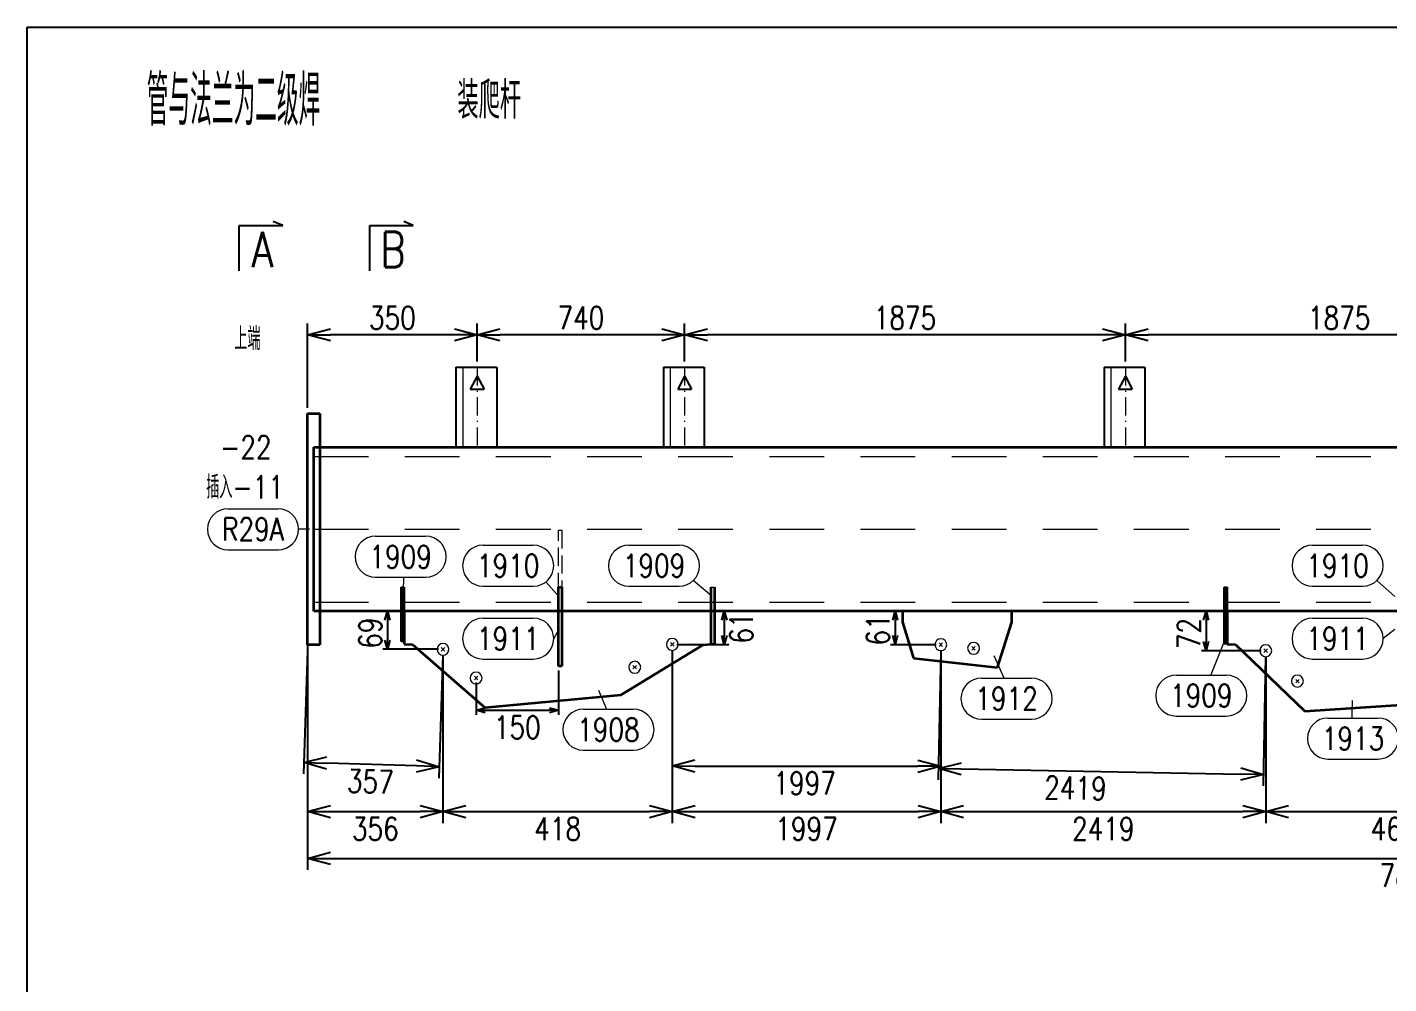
# Model space of a CAD drawing. Extents: x 154981 to 165753, y -86801 to -82885.
# Drawn here: x 156390.1 to 156539.5, y -84251.7 to -84146.7 of the extents above; entities that cross this region are included whole.
import ezdxf
from ezdxf.enums import TextEntityAlignment as Align

# ---------------------------------------------------------------- set-up
doc = ezdxf.new("R2010")
doc.units = 0
doc.header["$MEASUREMENT"] = 0
for name, pattern in [('虚线', [2.75, 2, -0.75]), ('长一点画线', [16.5, 10, -3, 0.5, -3]), ('长虚线', [10, 6, -4])]:
    doc.linetypes.add(name, pattern=pattern)
doc.layers.get('0').update_dxf_attribs({"linetype": 'CONTINUOUS', "lineweight": 25})
doc.layers.get('Defpoints').update_dxf_attribs({"linetype": 'CONTINUOUS'})
doc.layers.add('4', color=7, linetype='CONTINUOUS', lineweight=25)
doc.layers.add('5', color=7, linetype='CONTINUOUS', lineweight=25)
doc.styles.add('DimFont', font='simplex.shx', dxfattribs={"width": 0.8, "bigfont": 'gbhzfs.shx'})
doc.styles.get("Standard").update_dxf_attribs({"font": 'simplex.shx', "width": 0.7, "height": 3, "bigfont": 'gbhzfs.shx'})
doc.dimstyles.new('DHDxfDimStyleOpen30', dxfattribs={"dimtxt": 2.5, "dimasz": 2.5, "dimexe": 1.25, "dimexo": 0.625, "dimtad": 2, "dimtxsty": 'DimFont', "dimblk": 'OPEN30', "dimblk1": 'OPEN30', "dimblk2": 'OPEN30', "dimcen": 2.5, "dimadec": 0, "dimazin": 0, "dimtfac": 1, "dimtmove": 0, "dimatfit": 3, "dimfxl": 0, "dimarcsym": 0})

# ---------------------------------------------------------------- blocks, each defined once
blk = doc.blocks.new('_OPEN30')
at = {"color": 0, "linetype": 'ByBlock', "lineweight": -2}
for p, q in [((-1, 0.268), (0, 0)), ((0, 0), (-1, -0.268)), ((0, 0), (-1, 0))]:
    blk.add_line(p, q, dxfattribs=at)
blk = doc.blocks.new('*D295')
at = {"layer": '5', "color": 3, "linetype": 'Continuous', "lineweight": -2}
for p, q in [((156448.41, -84217.29), (156448.41, -84222.15)), ((156439.37, -84218.61), (156439.37, -84222.15)), ((156440.37, -84221.65), (156447.41, -84221.65))]:
    blk.add_line(p, q, dxfattribs=at)
at = {"layer": 'Defpoints', "color": 0, "linetype": 'Continuous'}
for p in [(156439.37, -84218.11), (156448.41, -84216.79), (156448.41, -84221.65)]:
    blk.add_point(p, dxfattribs=at)
at = {"layer": '5', "color": 3, "linetype": 'Continuous', "lineweight": -2, "rotation": 180}
blk.add_blockref('_OPEN30', (156439.37, -84221.65), dxfattribs=at)
at = {"layer": '5', "color": 3, "linetype": 'Continuous', "lineweight": -2}
blk.add_blockref('_OPEN30', (156448.41, -84221.65), dxfattribs=at)
at = {"layer": '5', "color": 6, "linetype": 'Continuous', "lineweight": 18, "insert": (156443.88, -84223.52), "char_height": 2.5, "attachment_point": 5, "line_spacing_factor": 0.6, "style": 'DimFont'}
blk.add_mtext('150', dxfattribs=at)
blk = doc.blocks.new('*D298')
at = {"layer": '5', "color": 3, "linetype": 'Continuous', "lineweight": -2}
for p, q in [((156526, -84215.74), (156526, -84234.02)), ((156554.15, -84215.26), (156554.15, -84234.02)), ((156528.5, -84232.77), (156551.65, -84232.77))]:
    blk.add_line(p, q, dxfattribs=at)
at = {"layer": 'Defpoints', "color": 0, "linetype": 'Continuous'}
for p in [(156526, -84215.11), (156554.15, -84214.64), (156554.15, -84232.77)]:
    blk.add_point(p, dxfattribs=at)
at = {"layer": '5', "color": 3, "linetype": 'Continuous', "lineweight": -2, "xscale": 2.5, "yscale": 2.5, "zscale": 2.5, "rotation": 180}
blk.add_blockref('_OPEN30', (156526, -84232.77), dxfattribs=at)
at = {"layer": '5', "color": 3, "linetype": 'Continuous', "lineweight": -2, "xscale": 2.5, "yscale": 2.5, "zscale": 2.5}
blk.add_blockref('_OPEN30', (156554.15, -84232.77), dxfattribs=at)
at = {"layer": '5', "color": 6, "linetype": 'Continuous', "lineweight": 18, "insert": (156540.08, -84234.65), "char_height": 2.5, "attachment_point": 5, "line_spacing_factor": 0.6, "style": 'DimFont'}
blk.add_mtext('468', dxfattribs=at)
blk = doc.blocks.new('*D299')
at = {"layer": '5', "color": 3, "linetype": 'Continuous', "lineweight": -2}
for p, q in [((156490.35, -84215.07), (156490.35, -84234.02)), ((156526, -84215.74), (156526, -84234.02)), ((156492.85, -84232.77), (156523.5, -84232.77))]:
    blk.add_line(p, q, dxfattribs=at)
at = {"layer": 'Defpoints', "color": 0, "linetype": 'Continuous'}
for p in [(156490.35, -84214.45), (156526, -84215.11), (156526, -84232.77)]:
    blk.add_point(p, dxfattribs=at)
at = {"layer": '5', "color": 3, "linetype": 'Continuous', "lineweight": -2, "xscale": 2.5, "yscale": 2.5, "zscale": 2.5, "rotation": 180}
blk.add_blockref('_OPEN30', (156490.35, -84232.77), dxfattribs=at)
at = {"layer": '5', "color": 3, "linetype": 'Continuous', "lineweight": -2, "xscale": 2.5, "yscale": 2.5, "zscale": 2.5}
blk.add_blockref('_OPEN30', (156526, -84232.77), dxfattribs=at)
at = {"layer": '5', "color": 6, "linetype": 'Continuous', "lineweight": 18, "insert": (156508.18, -84234.65), "char_height": 2.5, "attachment_point": 5, "line_spacing_factor": 0.6, "style": 'DimFont'}
blk.add_mtext('2419', dxfattribs=at)
blk = doc.blocks.new('*D300')
at = {"layer": '5', "color": 3, "linetype": 'Continuous', "lineweight": -2}
for p, q in [((156460.89, -84215.04), (156460.89, -84234.02)), ((156490.35, -84215.07), (156490.35, -84234.02)), ((156463.39, -84232.77), (156487.85, -84232.77))]:
    blk.add_line(p, q, dxfattribs=at)
at = {"layer": 'Defpoints', "color": 0, "linetype": 'Continuous'}
for p in [(156460.89, -84214.42), (156490.35, -84214.45), (156490.35, -84232.77)]:
    blk.add_point(p, dxfattribs=at)
at = {"layer": '5', "color": 3, "linetype": 'Continuous', "lineweight": -2, "xscale": 2.5, "yscale": 2.5, "zscale": 2.5, "rotation": 180}
blk.add_blockref('_OPEN30', (156460.89, -84232.77), dxfattribs=at)
at = {"layer": '5', "color": 3, "linetype": 'Continuous', "lineweight": -2, "xscale": 2.5, "yscale": 2.5, "zscale": 2.5}
blk.add_blockref('_OPEN30', (156490.35, -84232.77), dxfattribs=at)
at = {"layer": '5', "color": 6, "linetype": 'Continuous', "lineweight": 18, "insert": (156475.62, -84234.65), "char_height": 2.5, "attachment_point": 5, "line_spacing_factor": 0.6, "style": 'DimFont'}
blk.add_mtext('1997', dxfattribs=at)
blk = doc.blocks.new('*D301')
at = {"layer": '5', "color": 3, "linetype": 'Continuous', "lineweight": -2}
for p, q in [((156460.89, -84215.04), (156460.89, -84234.02)), ((156435.73, -84215.58), (156435.73, -84234.02)), ((156438.23, -84232.77), (156458.39, -84232.77))]:
    blk.add_line(p, q, dxfattribs=at)
at = {"layer": 'Defpoints', "color": 0, "linetype": 'Continuous'}
for p in [(156435.73, -84214.95), (156460.89, -84214.42), (156460.89, -84232.77)]:
    blk.add_point(p, dxfattribs=at)
at = {"layer": '5', "color": 3, "linetype": 'Continuous', "lineweight": -2, "xscale": 2.5, "yscale": 2.5, "zscale": 2.5, "rotation": 180}
blk.add_blockref('_OPEN30', (156435.73, -84232.77), dxfattribs=at)
at = {"layer": '5', "color": 3, "linetype": 'Continuous', "lineweight": -2, "xscale": 2.5, "yscale": 2.5, "zscale": 2.5}
blk.add_blockref('_OPEN30', (156460.89, -84232.77), dxfattribs=at)
at = {"layer": '5', "color": 6, "linetype": 'Continuous', "lineweight": 18, "insert": (156448.31, -84234.65), "char_height": 2.5, "attachment_point": 5, "line_spacing_factor": 0.6, "style": 'DimFont'}
blk.add_mtext('418', dxfattribs=at)
blk = doc.blocks.new('*D302')
at = {"layer": '5', "color": 3, "linetype": 'Continuous', "lineweight": -2}
for p, q in [((156420.88, -84202.4), (156420.88, -84234.02)), ((156435.73, -84215.58), (156435.73, -84234.02)), ((156423.38, -84232.77), (156433.23, -84232.77))]:
    blk.add_line(p, q, dxfattribs=at)
at = {"layer": 'Defpoints', "color": 0, "linetype": 'Continuous'}
for p in [(156420.88, -84201.77), (156435.73, -84214.95), (156435.73, -84232.77)]:
    blk.add_point(p, dxfattribs=at)
at = {"layer": '5', "color": 3, "linetype": 'Continuous', "lineweight": -2, "xscale": 2.5, "yscale": 2.5, "zscale": 2.5, "rotation": 180}
blk.add_blockref('_OPEN30', (156420.88, -84232.77), dxfattribs=at)
at = {"layer": '5', "color": 3, "linetype": 'Continuous', "lineweight": -2, "xscale": 2.5, "yscale": 2.5, "zscale": 2.5}
blk.add_blockref('_OPEN30', (156435.73, -84232.77), dxfattribs=at)
at = {"layer": '5', "color": 6, "linetype": 'Continuous', "lineweight": 18, "insert": (156428.31, -84234.65), "char_height": 2.5, "attachment_point": 5, "line_spacing_factor": 0.6, "style": 'DimFont'}
blk.add_mtext('356', dxfattribs=at)
blk = doc.blocks.new('*D303')
at = {"layer": '5', "color": 3, "linetype": 'Continuous', "lineweight": -2}
for p, q in [((156420.88, -84202.4), (156420.88, -84239.15)), ((156662.92, -84202.4), (156662.92, -84239.15)), ((156423.38, -84237.9), (156660.42, -84237.9))]:
    blk.add_line(p, q, dxfattribs=at)
at = {"layer": 'Defpoints', "color": 0, "linetype": 'Continuous'}
for p in [(156420.88, -84201.77), (156662.92, -84201.77), (156662.92, -84237.9)]:
    blk.add_point(p, dxfattribs=at)
at = {"layer": '5', "color": 3, "linetype": 'Continuous', "lineweight": -2, "xscale": 2.5, "yscale": 2.5, "zscale": 2.5, "rotation": 180}
blk.add_blockref('_OPEN30', (156420.88, -84237.9), dxfattribs=at)
at = {"layer": '5', "color": 3, "linetype": 'Continuous', "lineweight": -2, "xscale": 2.5, "yscale": 2.5, "zscale": 2.5}
blk.add_blockref('_OPEN30', (156662.92, -84237.9), dxfattribs=at)
at = {"layer": '5', "color": 6, "linetype": 'Continuous', "lineweight": 18, "insert": (156541.9, -84239.77), "char_height": 2.5, "attachment_point": 5, "line_spacing_factor": 0.6, "style": 'DimFont'}
blk.add_mtext('7894', dxfattribs=at)
blk = doc.blocks.new('*D304')
at = {"layer": '5', "color": 3, "linetype": 'Continuous', "lineweight": -2}
for p, q in [((156490.34, -84215.07), (156490.07, -84229.28)), ((156525.99, -84215.74), (156525.72, -84229.94)), ((156492.6, -84228.07), (156523.25, -84228.65))]:
    blk.add_line(p, q, dxfattribs=at)
at = {"layer": 'Defpoints', "color": 0, "linetype": 'Continuous'}
for p in [(156490.35, -84214.45), (156526, -84215.11), (156525.75, -84228.69)]:
    blk.add_point(p, dxfattribs=at)
at = {"layer": '5', "color": 3, "linetype": 'Continuous', "lineweight": -2, "xscale": 2.5, "yscale": 2.5, "zscale": 2.5}
for p, rotation in [((156490.1, -84228.03), 178.9252142780567), ((156525.75, -84228.69), 358.9252142780567)]:
    blk.add_blockref('_OPEN30', p, dxfattribs=dict(at, rotation=rotation))
at = {"layer": '5', "color": 6, "linetype": 'Continuous', "lineweight": 18, "insert": (156505.13, -84230.18), "char_height": 2.5, "attachment_point": 5, "rotation": 358.9252, "line_spacing_factor": 0.6, "style": 'DimFont'}
blk.add_mtext('2419', dxfattribs=at)
blk = doc.blocks.new('*D305')
at = {"layer": '5', "color": 3, "linetype": 'Continuous', "lineweight": -2}
for p, q in [((156460.89, -84215.04), (156460.88, -84229.01)), ((156490.35, -84215.07), (156490.34, -84229.04)), ((156463.38, -84227.77), (156487.84, -84227.79))]:
    blk.add_line(p, q, dxfattribs=at)
at = {"layer": 'Defpoints', "color": 0, "linetype": 'Continuous'}
for p in [(156460.89, -84214.42), (156490.35, -84214.45), (156490.34, -84227.79)]:
    blk.add_point(p, dxfattribs=at)
at = {"layer": '5', "color": 3, "linetype": 'Continuous', "lineweight": -2, "xscale": 2.5, "yscale": 2.5, "zscale": 2.5}
for p, rotation in [((156460.88, -84227.76), 179.948645824139), ((156490.34, -84227.79), 359.948645824139)]:
    blk.add_blockref('_OPEN30', p, dxfattribs=dict(at, rotation=rotation))
at = {"layer": '5', "color": 6, "linetype": 'Continuous', "lineweight": 18, "insert": (156475.41, -84229.65), "char_height": 2.5, "attachment_point": 5, "rotation": 359.9486, "line_spacing_factor": 0.6, "style": 'DimFont'}
blk.add_mtext('1997', dxfattribs=at)
blk = doc.blocks.new('*D307')
at = {"layer": '5', "color": 3, "linetype": 'Continuous', "lineweight": -2}
for p, q in [((156525.5, -84210.77), (156518.95, -84210.77)), ((156519.45, -84211.77), (156519.45, -84214.11)), ((156525.5, -84215.11), (156518.95, -84215.11))]:
    blk.add_line(p, q, dxfattribs=at)
at = {"layer": 'Defpoints', "color": 0, "linetype": 'Continuous'}
for p in [(156526, -84210.77), (156519.45, -84215.11), (156526, -84215.11)]:
    blk.add_point(p, dxfattribs=at)
at = {"layer": '5', "color": 3, "linetype": 'Continuous', "lineweight": -2}
for p, rotation in [((156519.45, -84210.77), 90), ((156519.45, -84215.11), 270)]:
    blk.add_blockref('_OPEN30', p, dxfattribs=dict(at, rotation=rotation))
at = {"layer": '5', "color": 6, "linetype": 'Continuous', "lineweight": 18, "insert": (156517.57, -84213.23), "char_height": 2.5, "attachment_point": 5, "rotation": 90, "line_spacing_factor": 0.6, "style": 'DimFont'}
blk.add_mtext('72', dxfattribs=at)
blk = doc.blocks.new('*D308')
at = {"layer": '5', "color": 3, "linetype": 'Continuous', "lineweight": -2}
for p, q in [((156489.85, -84210.77), (156484.84, -84210.77)), ((156485.34, -84211.77), (156485.34, -84213.45)), ((156489.85, -84214.45), (156484.84, -84214.45))]:
    blk.add_line(p, q, dxfattribs=at)
at = {"layer": 'Defpoints', "color": 0, "linetype": 'Continuous'}
for p in [(156490.35, -84210.77), (156485.34, -84214.45), (156490.35, -84214.45)]:
    blk.add_point(p, dxfattribs=at)
at = {"layer": '5', "color": 3, "linetype": 'Continuous', "lineweight": -2}
for p, rotation in [((156485.34, -84210.77), 90), ((156485.34, -84214.45), 270)]:
    blk.add_blockref('_OPEN30', p, dxfattribs=dict(at, rotation=rotation))
at = {"layer": '5', "color": 6, "linetype": 'Continuous', "lineweight": 18, "insert": (156483.46, -84212.82), "char_height": 2.5, "attachment_point": 5, "rotation": 90, "line_spacing_factor": 0.6, "style": 'DimFont'}
blk.add_mtext('61', dxfattribs=at)
blk = doc.blocks.new('*D309')
at = {"layer": '5', "color": 3, "linetype": 'Continuous', "lineweight": -2}
for p, q in [((156461.39, -84210.77), (156467.1, -84210.77)), ((156466.6, -84211.77), (156466.6, -84213.42)), ((156461.39, -84214.42), (156467.1, -84214.42))]:
    blk.add_line(p, q, dxfattribs=at)
at = {"layer": 'Defpoints', "color": 0, "linetype": 'Continuous'}
for p in [(156460.89, -84210.77), (156460.89, -84214.42), (156466.6, -84214.42)]:
    blk.add_point(p, dxfattribs=at)
at = {"layer": '5', "color": 3, "linetype": 'Continuous', "lineweight": -2}
for p, rotation in [((156466.6, -84210.77), 90), ((156466.6, -84214.42), 270)]:
    blk.add_blockref('_OPEN30', p, dxfattribs=dict(at, rotation=rotation))
at = {"layer": '5', "color": 6, "linetype": 'Continuous', "lineweight": 18, "insert": (156468.47, -84212.61), "char_height": 2.5, "attachment_point": 5, "rotation": 90, "line_spacing_factor": 0.6, "style": 'DimFont'}
blk.add_mtext('61', dxfattribs=at)
blk = doc.blocks.new('*D310')
at = {"layer": '5', "color": 3, "linetype": 'Continuous', "lineweight": -2}
for p, q in [((156435.23, -84210.77), (156429.13, -84210.77)), ((156429.63, -84211.77), (156429.63, -84213.95)), ((156435.23, -84214.95), (156429.13, -84214.95))]:
    blk.add_line(p, q, dxfattribs=at)
at = {"layer": 'Defpoints', "color": 0, "linetype": 'Continuous'}
for p in [(156435.73, -84210.77), (156429.63, -84214.95), (156435.73, -84214.95)]:
    blk.add_point(p, dxfattribs=at)
at = {"layer": '5', "color": 3, "linetype": 'Continuous', "lineweight": -2}
for p, rotation in [((156429.63, -84210.77), 90), ((156429.63, -84214.95), 270)]:
    blk.add_blockref('_OPEN30', p, dxfattribs=dict(at, rotation=rotation))
at = {"layer": '5', "color": 6, "linetype": 'Continuous', "lineweight": 18, "insert": (156427.76, -84213.18), "char_height": 2.5, "attachment_point": 5, "rotation": 90, "line_spacing_factor": 0.6, "style": 'DimFont'}
blk.add_mtext('69', dxfattribs=at)
blk = doc.blocks.new('*D312')
at = {"layer": '5', "color": 3, "linetype": 'Continuous', "lineweight": -2}
for p, q in [((156420.86, -84215.1), (156420.43, -84228.61)), ((156435.71, -84215.58), (156435.28, -84229.09)), ((156432.82, -84227.76), (156422.97, -84227.44))]:
    blk.add_line(p, q, dxfattribs=at)
at = {"layer": 'Defpoints', "color": 0, "linetype": 'Continuous'}
for p in [(156420.88, -84214.48), (156435.73, -84214.95), (156420.47, -84227.36)]:
    blk.add_point(p, dxfattribs=at)
at = {"layer": '5', "color": 3, "linetype": 'Continuous', "lineweight": -2, "xscale": 2.5, "yscale": 2.5, "zscale": 2.5}
for p, rotation in [((156420.47, -84227.36), 178.1665352941447), ((156435.32, -84227.84), 358.1665352941446)]:
    blk.add_blockref('_OPEN30', p, dxfattribs=dict(at, rotation=rotation))
at = {"layer": '5', "color": 6, "linetype": 'Continuous', "lineweight": 18, "insert": (156427.76, -84229.47), "char_height": 2.5, "attachment_point": 5, "rotation": 358.1665, "line_spacing_factor": 0.6, "style": 'DimFont'}
blk.add_mtext('357', dxfattribs=at)
blk = doc.blocks.new('板孔21.5')
at = {"layer": '5', "color": 7, "linetype": 'Continuous', "lineweight": 13}
for p, q in [((-0.3, -0.3), (0.3, 0.3)), ((0.3, -0.3), (-0.3, 0.3))]:
    blk.add_line(p, q, dxfattribs=at)
blk.add_circle((0, 0), 1, dxfattribs=at)
blk = doc.blocks.new('*D848')
at = {"layer": '5', "color": 3, "linetype": 'Continuous', "lineweight": -2}
for p, q in [((156510.6, -84183.36), (156510.6, -84179.19)), ((156557.52, -84183.36), (156557.52, -84179.19)), ((156555.02, -84180.44), (156513.1, -84180.44))]:
    blk.add_line(p, q, dxfattribs=at)
at = {"layer": 'Defpoints', "color": 0, "linetype": 'Continuous'}
for p in [(156510.6, -84180.44), (156510.6, -84183.99), (156557.52, -84183.99)]:
    blk.add_point(p, dxfattribs=at)
at = {"layer": '5', "color": 3, "linetype": 'Continuous', "lineweight": -2, "xscale": 2.5, "yscale": 2.5, "zscale": 2.5, "rotation": 180}
blk.add_blockref('_OPEN30', (156510.6, -84180.44), dxfattribs=at)
at = {"layer": '5', "color": 3, "linetype": 'Continuous', "lineweight": -2, "xscale": 2.5, "yscale": 2.5, "zscale": 2.5}
blk.add_blockref('_OPEN30', (156557.52, -84180.44), dxfattribs=at)
at = {"layer": '5', "color": 6, "linetype": 'Continuous', "lineweight": 18, "insert": (156534.06, -84178.57), "char_height": 2.5, "attachment_point": 5, "style": 'DimFont'}
blk.add_mtext('1875', dxfattribs=at)
blk = doc.blocks.new('*D849')
at = {"layer": '5', "color": 3, "linetype": 'Continuous', "lineweight": -2}
for p, q in [((156462.24, -84183.36), (156462.24, -84179.19)), ((156510.6, -84183.36), (156510.6, -84179.19)), ((156508.1, -84180.44), (156464.74, -84180.44))]:
    blk.add_line(p, q, dxfattribs=at)
at = {"layer": 'Defpoints', "color": 0, "linetype": 'Continuous'}
for p in [(156462.24, -84180.44), (156462.24, -84183.99), (156510.6, -84183.99)]:
    blk.add_point(p, dxfattribs=at)
at = {"layer": '5', "color": 3, "linetype": 'Continuous', "lineweight": -2, "xscale": 2.5, "yscale": 2.5, "zscale": 2.5, "rotation": 180}
blk.add_blockref('_OPEN30', (156462.24, -84180.44), dxfattribs=at)
at = {"layer": '5', "color": 3, "linetype": 'Continuous', "lineweight": -2, "xscale": 2.5, "yscale": 2.5, "zscale": 2.5}
blk.add_blockref('_OPEN30', (156510.6, -84180.44), dxfattribs=at)
at = {"layer": '5', "color": 6, "linetype": 'Continuous', "lineweight": 18, "insert": (156486.42, -84178.57), "char_height": 2.5, "attachment_point": 5, "style": 'DimFont'}
blk.add_mtext('1875', dxfattribs=at)
blk = doc.blocks.new('*D850')
at = {"layer": '5', "color": 3, "linetype": 'Continuous', "lineweight": -2}
for p, q in [((156439.48, -84183.36), (156439.48, -84179.19)), ((156462.24, -84183.36), (156462.24, -84179.19)), ((156459.74, -84180.44), (156441.98, -84180.44))]:
    blk.add_line(p, q, dxfattribs=at)
at = {"layer": 'Defpoints', "color": 0, "linetype": 'Continuous'}
for p in [(156439.48, -84180.44), (156439.48, -84183.99), (156462.24, -84183.99)]:
    blk.add_point(p, dxfattribs=at)
at = {"layer": '5', "color": 3, "linetype": 'Continuous', "lineweight": -2, "xscale": 2.5, "yscale": 2.5, "zscale": 2.5, "rotation": 180}
blk.add_blockref('_OPEN30', (156439.48, -84180.44), dxfattribs=at)
at = {"layer": '5', "color": 3, "linetype": 'Continuous', "lineweight": -2, "xscale": 2.5, "yscale": 2.5, "zscale": 2.5}
blk.add_blockref('_OPEN30', (156462.24, -84180.44), dxfattribs=at)
at = {"layer": '5', "color": 6, "linetype": 'Continuous', "lineweight": 18, "insert": (156450.86, -84178.57), "char_height": 2.5, "attachment_point": 5, "style": 'DimFont'}
blk.add_mtext('740', dxfattribs=at)
blk = doc.blocks.new('*D851')
at = {"layer": '5', "color": 3, "linetype": 'Continuous', "lineweight": -2}
for p, q in [((156420.88, -84188.45), (156420.88, -84179.19)), ((156439.48, -84183.36), (156439.48, -84179.19)), ((156436.98, -84180.44), (156423.38, -84180.44))]:
    blk.add_line(p, q, dxfattribs=at)
at = {"layer": 'Defpoints', "color": 0, "linetype": 'Continuous'}
for p in [(156420.88, -84180.44), (156439.48, -84183.99), (156420.88, -84189.07)]:
    blk.add_point(p, dxfattribs=at)
at = {"layer": '5', "color": 3, "linetype": 'Continuous', "lineweight": -2, "xscale": 2.5, "yscale": 2.5, "zscale": 2.5, "rotation": 180}
blk.add_blockref('_OPEN30', (156420.88, -84180.44), dxfattribs=at)
at = {"layer": '5', "color": 3, "linetype": 'Continuous', "lineweight": -2, "xscale": 2.5, "yscale": 2.5, "zscale": 2.5}
blk.add_blockref('_OPEN30', (156439.48, -84180.44), dxfattribs=at)
at = {"layer": '5', "color": 6, "linetype": 'Continuous', "lineweight": 18, "insert": (156430.18, -84178.57), "char_height": 2.5, "attachment_point": 5, "style": 'DimFont'}
blk.add_mtext('350', dxfattribs=at)
blk = doc.blocks.new('CTDHK')
at = {"color": 0, "linetype": 'Continuous'}
for p, q in [((0, 210), (297, 210)), ((0, 0), (0, 210))]:
    blk.add_line(p, q, dxfattribs=at)

msp = doc.modelspace()

# ---------------------------------------------------------------- linework, layer by layer
at = {"color": 3, "linetype": 'Continuous'}
for p, q in [((156413.38313, -84173.40165), (156413.38541, -84168.42034)), ((156413.38541, -84168.42034), (156418.16461, -84168.42034)), ((156418.16461, -84168.42034), (156417.11008, -84168.00184)), ((156427.69318, -84173.40165), (156427.69547, -84168.42034)), ((156427.69547, -84168.42034), (156432.47467, -84168.42034)), ((156432.47467, -84168.42034), (156431.42014, -84168.00184)), ((156437.15612, -84183.98976), (156441.62569, -84183.98976)), ((156437.15612, -84183.98976), (156437.15612, -84192.7749)), ((156439.47993, -84184.97464), (156438.72514, -84186.39017)), ((156439.47993, -84184.97464), (156440.23472, -84186.39017)), ((156441.62569, -84183.98976), (156441.62569, -84192.7749)), ((156459.91183, -84183.98976), (156464.3814, -84183.98976)), ((156459.91183, -84183.98976), (156459.91183, -84192.7749)), ((156462.23564, -84184.97464), (156461.48085, -84186.39017)), ((156462.23564, -84184.97464), (156462.99043, -84186.39017)), ((156464.3814, -84183.98976), (156464.3814, -84192.7749)), ((156508.27528, -84183.98976), (156512.74486, -84183.98976)), ((156508.27528, -84183.98976), (156508.27528, -84192.7749)), ((156510.59909, -84184.97464), (156509.8443, -84186.39017)), ((156510.59909, -84184.97464), (156511.35388, -84186.39017)), ((156512.74486, -84183.98976), (156512.74486, -84192.7749)), ((156438.72514, -84186.39017), (156440.23472, -84186.39017)), ((156461.48085, -84186.39017), (156462.99043, -84186.39017)), ((156509.8443, -84186.39017), (156511.35388, -84186.39017))]:
    msp.add_line(p, q, dxfattribs=at)
at = {"layer": '4', "color": 1, "linetype": 'Continuous', "lineweight": 18}
msp.add_lwpolyline([(156390.11666, -84146.66733), (156390.11666, -84356.66733), (156687.11666, -84356.66733), (156687.11666, -84146.66733)], close=True, dxfattribs=at)
at = {"layer": '5', "color": 2, "linetype": 'Continuous', "lineweight": 18}
for p, q in [((156437.89787, -84183.98976), (156437.89787, -84192.7749)), ((156460.65358, -84183.98976), (156460.65358, -84192.7749)), ((156509.01703, -84183.98976), (156509.01703, -84192.7749))]:
    msp.add_line(p, q, dxfattribs=at)
at = {"layer": '5', "color": 240, "linetype": '长一点画线', "lineweight": 18, "ltscale": 0.2}
for p, q in [((156439.47993, -84183.98976), (156439.47993, -84192.7749)), ((156462.23564, -84183.98976), (156462.23564, -84192.7749)), ((156510.59909, -84183.98976), (156510.59909, -84192.7749))]:
    msp.add_line(p, q, dxfattribs=at)
at = {"layer": '5', "color": 7, "linetype": 'Continuous', "lineweight": 35}
for p, q in [((156420.88438, -84189.07256), (156422.20879, -84189.07256)), ((156420.88438, -84214.47724), (156420.88438, -84189.07256)), ((156422.20879, -84189.07256), (156422.20879, -84214.47724)), ((156421.54658, -84192.7749), (156662.25704, -84192.7749)), ((156421.54658, -84210.7749), (156421.54658, -84192.7749)), ((156431.12667, -84208.13886), (156431.12667, -84214.10748)), ((156431.48787, -84214.10748), (156431.48787, -84208.13886)), ((156448.40794, -84208.13886), (156448.76914, -84208.13886)), ((156448.40794, -84216.79303), (156448.40794, -84208.13886)), ((156448.76914, -84208.13886), (156448.76914, -84216.79303)), ((156465.17343, -84214.3502), (156465.17343, -84208.13886)), ((156465.53463, -84208.13886), (156465.53463, -84214.3502)), ((156521.42393, -84208.13886), (156521.42393, -84214.3584)), ((156521.78514, -84214.3584), (156521.78514, -84208.13886)), ((156662.25704, -84210.7749), (156421.54658, -84210.7749)), ((156431.48787, -84210.7749), (156431.48787, -84214.38694)), ((156465.17343, -84210.7749), (156431.48787, -84210.7749)), ((156465.17343, -84214.38694), (156465.17343, -84210.7749)), ((156486.1399, -84210.7749), (156486.1399, -84211.97888)), ((156498.15637, -84210.7749), (156486.1399, -84210.7749)), ((156486.1399, -84211.97888), (156487.34391, -84215.93309)), ((156496.55993, -84216.94031), (156498.15637, -84211.97888)), ((156498.15637, -84211.97888), (156498.15637, -84210.7749)), ((156521.78514, -84210.7749), (156521.78514, -84214.38694)), ((156558.43109, -84210.7749), (156521.78514, -84210.7749)), ((156422.20879, -84214.47724), (156420.88438, -84214.47724)), ((156431.48787, -84214.38694), (156432.39088, -84214.43762)), ((156432.39088, -84214.43762), (156440.33779, -84221.35393)), ((156455.26529, -84219.94614), (156464.27042, -84214.47839)), ((156464.27042, -84214.47839), (156465.17343, -84214.38694)), ((156521.78514, -84214.38694), (156522.68815, -84214.44145)), ((156522.68815, -84214.44145), (156530.29893, -84221.726)), ((156487.34391, -84215.93309), (156496.55993, -84216.94031)), ((156448.76914, -84216.79303), (156448.40794, -84216.79303)), ((156440.33779, -84221.35393), (156455.26529, -84219.94614)), ((156530.29893, -84221.726), (156548.92688, -84220.5438))]:
    msp.add_line(p, q, dxfattribs=at)
at = {"layer": '5', "color": 7, "linetype": '长虚线', "lineweight": 18}
for p, q in [((156421.54658, -84193.7749), (156662.25704, -84193.7749)), ((156421.54658, -84209.7749), (156662.25704, -84209.7749))]:
    msp.add_line(p, q, dxfattribs=at)
at = {"layer": '5', "color": 3, "linetype": 'Continuous', "lineweight": 18}
for p, q in [((156412.13438, -84199.5249), (156417.63438, -84199.5249)), ((156421.1029, -84201.7749), (156419.88438, -84201.7749)), ((156428.3376, -84202.54108), (156433.8376, -84202.54108)), ((156412.13438, -84204.0249), (156417.63438, -84204.0249)), ((156440.13438, -84203.5249), (156445.63438, -84203.5249)), ((156456.13438, -84203.5249), (156461.63438, -84203.5249)), ((156531.13438, -84203.5249), (156536.63438, -84203.5249)), ((156428.3376, -84207.04108), (156433.8376, -84207.04108)), ((156431.38828, -84207.07114), (156431.3551, -84208.53279)), ((156448.44964, -84209.13799), (156447.02229, -84207.54583)), ((156465.23148, -84209.13717), (156463.19536, -84207.39533)), ((156540.15836, -84209.13799), (156538.18432, -84207.4059)), ((156440.13438, -84208.0249), (156445.63438, -84208.0249)), ((156456.13438, -84208.0249), (156461.63438, -84208.0249)), ((156531.13438, -84208.0249), (156536.63438, -84208.0249)), ((156440.13438, -84211.5249), (156445.63438, -84211.5249)), ((156531.13438, -84211.5249), (156536.63438, -84211.5249)), ((156448.44864, -84212.77573), (156447.88438, -84213.7749)), ((156521.72716, -84213.36008), (156519.99303, -84217.748)), ((156540.15726, -84212.77572), (156538.88438, -84213.7749)), ((156440.13438, -84216.0249), (156445.63438, -84216.0249)), ((156496.16125, -84215.62535), (156497.25958, -84218.0963)), ((156531.13438, -84216.0249), (156536.63438, -84216.0249)), ((156494.81522, -84218.11222), (156500.31522, -84218.11222)), ((156516.17678, -84217.78068), (156521.67678, -84217.78068)), ((156452.81149, -84219.4225), (156453.67218, -84221.5249)), ((156535.49757, -84220.56019), (156535.43593, -84222.49752)), ((156451.13438, -84221.5249), (156456.63438, -84221.5249)), ((156494.81522, -84222.61222), (156500.31522, -84222.61222)), ((156516.17678, -84222.28068), (156521.67678, -84222.28068)), ((156532.82872, -84222.49752), (156538.32872, -84222.49752)), ((156451.13438, -84226.0249), (156456.63438, -84226.0249)), ((156532.82872, -84226.99752), (156538.32872, -84226.99752))]:
    msp.add_line(p, q, dxfattribs=at)
at = {"layer": '5', "color": 56, "linetype": '长虚线', "lineweight": 18}
msp.add_line((156421.54658, -84201.7749), (156662.25704, -84201.7749), dxfattribs=at)
at = {"layer": '5', "color": 7, "linetype": '虚线', "lineweight": 18}
for p, q in [((156448.40794, -84201.89013), (156448.76914, -84201.89013)), ((156448.40794, -84216.79303), (156448.40794, -84201.89013)), ((156448.76914, -84201.89013), (156448.76914, -84216.79303)), ((156431.48787, -84208.13886), (156431.12667, -84208.13886)), ((156465.17343, -84208.13886), (156465.53463, -84208.13886)), ((156521.78514, -84208.13886), (156521.42393, -84208.13886)), ((156431.12667, -84214.10748), (156431.48787, -84214.10748)), ((156465.53463, -84214.3502), (156465.17343, -84214.3502)), ((156521.42393, -84214.3584), (156521.78514, -84214.3584)), ((156448.76914, -84216.79303), (156448.40794, -84216.79303))]:
    msp.add_line(p, q, dxfattribs=at)
at = {"layer": '5', "color": 3, "linetype": 'Continuous', "lineweight": 18}
for centre, start, end in [((156412.13438, -84201.7749), 90, 270), ((156417.63438, -84201.7749), 270, 90), ((156428.3376, -84204.79108), 90, 270), ((156433.8376, -84204.79108), 270, 90), ((156440.13438, -84205.7749), 90, 270), ((156445.63438, -84205.7749), 270, 90), ((156456.13438, -84205.7749), 90, 270), ((156461.63438, -84205.7749), 270, 90), ((156531.13438, -84205.7749), 90, 270), ((156536.63438, -84205.7749), 270, 90), ((156440.13438, -84213.7749), 90, 270), ((156445.63438, -84213.7749), 270, 90), ((156531.13438, -84213.7749), 90, 270), ((156536.63438, -84213.7749), 270, 90), ((156494.81522, -84220.36222), 90, 270), ((156500.31522, -84220.36222), 270, 90), ((156516.17678, -84220.03068), 90, 270), ((156521.67678, -84220.03068), 270, 90), ((156451.13438, -84223.7749), 90, 270), ((156456.63438, -84223.7749), 270, 90), ((156532.82872, -84224.74752), 90, 270), ((156538.32872, -84224.74752), 270, 90)]:
    msp.add_arc(centre, 2.25, start, end, dxfattribs=at)

# ---------------------------------------------------------------- block references
at = {"color": 2, "linetype": 'Continuous'}
msp.add_blockref('CTDHK', (156390.11666, -84356.66733), dxfattribs=at)
at = {"layer": '5', "color": 7, "linetype": 'Continuous', "lineweight": 35, "xscale": -0.6499999999941792, "yscale": 0.6499999999941792, "zscale": 0.65, "rotation": 180}
for p in [(156435.73355, -84214.95257), (156460.88884, -84214.41875), (156490.3528, -84214.44516), (156493.94346, -84214.83759), (156526.00271, -84215.11398), (156456.77221, -84216.9183), (156439.36643, -84218.11432), (156529.48193, -84218.44406)]:
    msp.add_blockref('板孔21.5', p, dxfattribs=at)

# ---------------------------------------------------------------- texts
at = {"layer": '4', "color": 1, "linetype": 'Continuous', "lineweight": 25, "width": 0.6}
msp.add_text('管与法兰为二级焊', height=5.5125, dxfattribs=at).set_placement((156412.7505, -84154.70342), align=Align.MIDDLE_CENTER)
at = {"layer": '5', "color": 2, "linetype": 'Continuous', "lineweight": 18, "width": 0.8}
for s, height, p in [('装爬杆', 4.041576, (156440.80663, -84152.66449)), ('A', 3.84912, (156415.92992, -84169.14529)), ('B', 3.84912, (156430.23998, -84169.14529)), ('上端', 2.5, (156414.2779, -84179.59731))]:
    msp.add_text(s, height=height, dxfattribs=at).set_placement(p, align=Align.TOP_CENTER)
at = {"layer": '5', "color": 7, "linetype": 'Continuous', "lineweight": 18, "width": 0.8}
for s, p in [('-22', (156414.09802, -84192.77348)), ('插入-11', (156414.01756, -84197.14907))]:
    msp.add_text(s, height=2.5, dxfattribs=at).set_placement(p, align=Align.MIDDLE_CENTER)
at = {"layer": '5', "color": 6, "linetype": 'Continuous', "lineweight": 18, "width": 0.8}
for s, p in [('R29A', (156414.88438, -84201.7749)), ('1909', (156431.0876, -84204.79108)), ('1910', (156442.88438, -84205.7749)), ('1909', (156458.88438, -84205.7749)), ('1910', (156533.88438, -84205.7749)), ('1911', (156442.88438, -84213.7749)), ('1911', (156533.88438, -84213.7749)), ('1912', (156497.56522, -84220.36222)), ('1909', (156518.92678, -84220.03068)), ('1908', (156453.88438, -84223.7749)), ('1913', (156535.57872, -84224.74752))]:
    msp.add_text(s, height=2.5, dxfattribs=at).set_placement(p, align=Align.MIDDLE_CENTER)

# ---------------------------------------------------------------- dimensions: what is measured, and where the dimension line sits
at = {"layer": '5', "color": 3, "linetype": 'Continuous', "lineweight": 18}
for base, p1, p2, text, picture, middle in [((156420.88438, -84180.44311), (156439.47993, -84183.98976), (156420.88438, -84189.07256), '350', '*D851', (156430.18215, -84178.56811)), ((156439.47993, -84180.44311), (156462.23564, -84183.98976), (156439.47993, -84183.98976), '740', '*D850', (156450.85778, -84178.56811)), ((156462.23564, -84180.44311), (156510.59909, -84183.98976), (156462.23564, -84183.98976), '1875', '*D849', (156486.41737, -84178.56811)), ((156510.59909, -84180.44311), (156557.52018, -84183.98976), (156510.59909, -84183.98976), '1875', '*D848', (156534.05963, -84178.56811))]:
    dim = msp.add_linear_dim(base=base, p1=p1, p2=p2, text=text, dimstyle='DHDxfDimStyleOpen30', override={"dimclrd": 3, "dimclre": 3, "dimclrt": 6}, dxfattribs=at)
    dim.commit()
    dim.dimension.update_dxf_attribs({"geometry": picture, "text_midpoint": middle})
for base, p1, p2, text, override, picture, middle in [((156435.73355, -84232.7749), (156420.88438, -84201.7749), (156435.73355, -84214.95257), '356', {"dimtxt": 2.5, "dimclrd": 3, "dimclre": 3, "dimclrt": 6}, '*D302', (156428.30896, -84232.7749)), ((156662.91925, -84237.8999), (156420.88438, -84201.7749), (156662.91925, -84201.7749), '7894', {"dimtxt": 2.5, "dimclrd": 3, "dimclre": 3, "dimclrt": 6}, '*D303', (156541.90181, -84237.8999)), ((156460.88884, -84232.7749), (156435.73355, -84214.95257), (156460.88884, -84214.41875), '418', {"dimtxt": 2.5, "dimclrd": 3, "dimclre": 3, "dimclrt": 6}, '*D301', (156448.3112, -84232.7749)), ((156490.3528, -84232.7749), (156460.88884, -84214.41875), (156490.3528, -84214.44516), '1997', {"dimtxt": 2.5, "dimclrd": 3, "dimclre": 3, "dimclrt": 6}, '*D300', (156475.62082, -84232.7749)), ((156526.00271, -84232.7749), (156490.3528, -84214.44516), (156526.00271, -84215.11398), '2419', {"dimtxt": 2.5, "dimclrd": 3, "dimclre": 3, "dimclrt": 6}, '*D299', (156508.17776, -84232.7749)), ((156554.1506, -84232.7749), (156526.00271, -84215.11398), (156554.1506, -84214.63711), '468', {"dimtxt": 2.5, "dimclrd": 3, "dimclre": 3, "dimclrt": 6}, '*D298', (156540.07665, -84232.7749)), ((156448.40794, -84221.6499), (156439.36643, -84218.11432), (156448.40794, -84216.79303), '150', {"dimasz": 1, "dimexe": 0.5, "dimexo": 0.5, "dimclrd": 3, "dimclre": 3, "dimclrt": 6}, '*D295', (156443.88438, -84221.6499))]:
    dim = msp.add_linear_dim(base=base, p1=p1, p2=p2, text=text, dimstyle='DHDxfDimStyleOpen30', override=override, dxfattribs=at)
    dim.commit()
    dim.dimension.update_dxf_attribs({"geometry": picture, "text_midpoint": middle, "dimtype": 160})
for base, p1, p2, angle, text, override, picture, middle in [((156429.6338, -84214.95257), (156435.73355, -84210.7749), (156435.73355, -84214.95257), 270, '69', {"dimasz": 1, "dimexe": 0.5, "dimexo": 0.5, "dimclrd": 3, "dimclre": 3, "dimclrt": 6}, '*D310', (156429.6338, -84213.17771)), ((156466.59697, -84214.41875), (156460.88884, -84210.7749), (156460.88884, -84214.41875), 270, '61', {"dimasz": 1, "dimexe": 0.5, "dimexo": 0.5, "dimclrd": 3, "dimclre": 3, "dimclrt": 6}, '*D309', (156466.59697, -84212.61217)), ((156485.33566, -84214.44516), (156490.3528, -84210.7749), (156490.3528, -84214.44516), 270, '61', {"dimasz": 1, "dimexe": 0.5, "dimexo": 0.5, "dimclrd": 3, "dimclre": 3, "dimclrt": 6}, '*D308', (156485.33566, -84212.81807)), ((156519.44731, -84215.11398), (156526.00271, -84210.7749), (156526.00271, -84215.11398), 270, '72', {"dimasz": 1, "dimexe": 0.5, "dimexo": 0.5, "dimclrd": 3, "dimclre": 3, "dimclrt": 6}, '*D307', (156519.44731, -84213.23279)), ((156420.47194, -84227.36146), (156435.73355, -84214.95257), (156420.88438, -84214.47724), 178.1665353, '357', {"dimtxt": 2.5, "dimclrd": 3, "dimclre": 3, "dimclrt": 6}, '*D312', (156427.82057, -84227.5967)), ((156490.34084, -84227.78938), (156460.88884, -84214.41875), (156490.3528, -84214.44516), 359.9486458, '1997', {"dimtxt": 2.5, "dimclrd": 3, "dimclre": 3, "dimclrt": 6}, '*D305', (156475.40685, -84227.77599)), ((156525.74792, -84228.69492), (156490.3528, -84214.44516), (156526.00271, -84215.11398), 358.9252143, '2419', {"dimtxt": 2.5, "dimclrd": 3, "dimclre": 3, "dimclrt": 6}, '*D304', (156505.16028, -84228.30868))]:
    dim = msp.add_linear_dim(base=base, p1=p1, p2=p2, angle=angle, text=text, dimstyle='DHDxfDimStyleOpen30', override=override, dxfattribs=at)
    dim.commit()
    dim.dimension.update_dxf_attribs({"geometry": picture, "text_midpoint": middle, "dimtype": 161})

doc.saveas('drawing.dxf')
